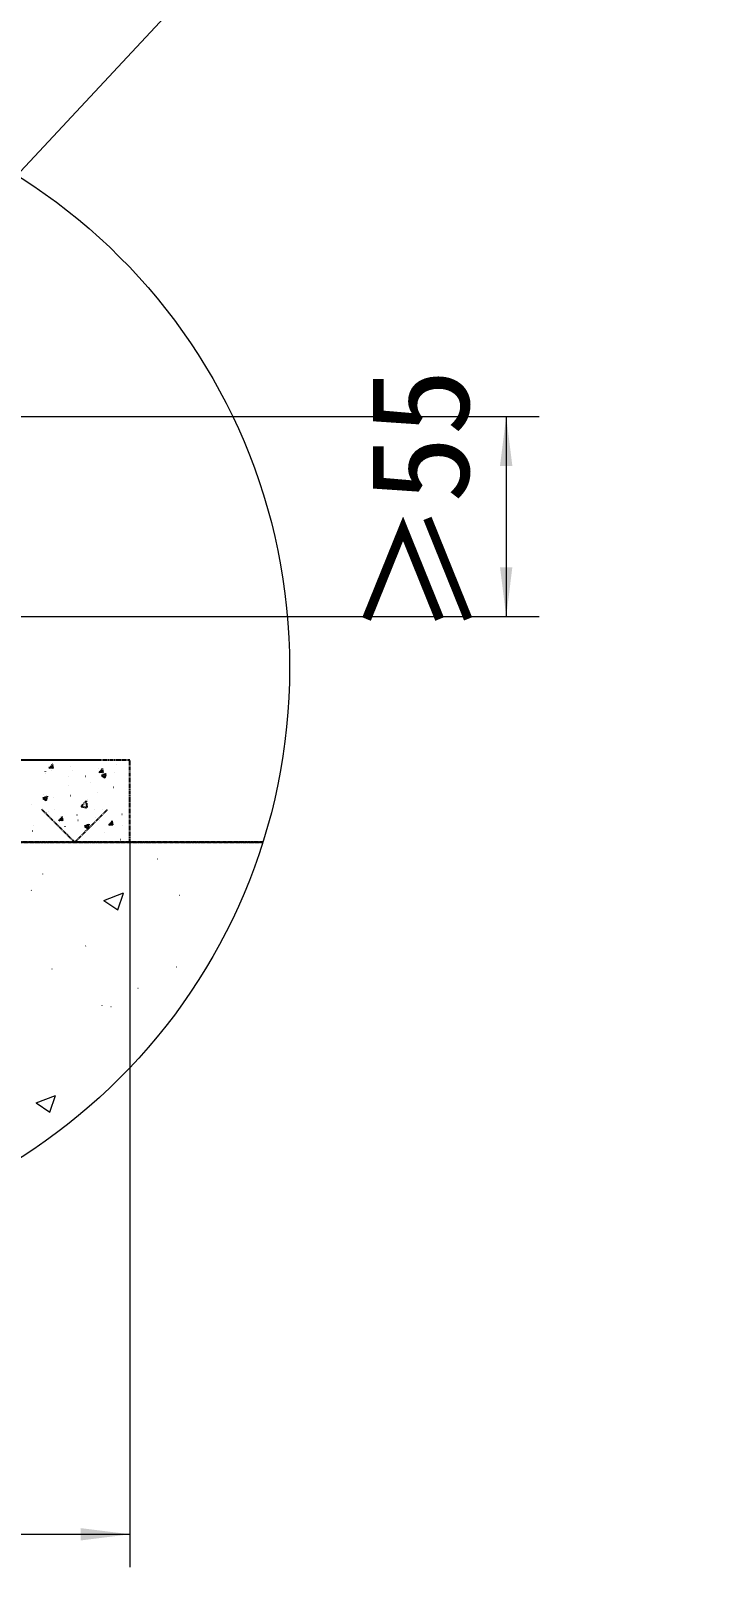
# Model space of a CAD drawing. Header units: millimetres. Extents: x -50460 to 50460, y -35640 to 35640.
# Drawn here: x 25661 to 28122, y 11228 to 16821 of the extents above; entities that cross this region are included whole.
import ezdxf

# ---------------------------------------------------------------- set-up
doc = ezdxf.new("R2010")
doc.units = ezdxf.units.MM
doc.linetypes.add('双点画线', pattern=[22, 12, -2, 2, -2, 2, -2])
doc.layers.get('0').update_dxf_attribs({"lineweight": 35})
for name, color, linetype, lineweight in [('7', 30, '双点画线', 18), ('剖面线层', 6, 'Continuous', 18), ('尺寸线层', 4, 'Continuous', 18)]:
    doc.layers.add(name, color=color, linetype=linetype, lineweight=lineweight)
doc.styles.get("Standard").update_dxf_attribs({"font": ''})
doc.styles.get('Standard').set_extended_font_data('宋体')
doc.dimstyles.new('AM_DEMATIC$0', dxfattribs={"dimscale": 120, "dimtxt": 3, "dimasz": 1.5, "dimexe": 1, "dimexo": 0, "dimgap": 1, "dimtad": 1, "dimdsep": 46, "dimtxsty": 'Standard', "dimblk": '_CAXARROW', "dimcen": 0, "dimdle": 3, "dimclrd": 256, "dimclre": 256, "dimclrt": 2, "dimadec": 0, "dimazin": 2, "dimtfac": 0.7071067811865475, "dimtdec": 3, "dimtmove": 0, "dimatfit": 3, "dimfxl": 1, "dimfrac": 2, "dimtolj": 1, "dimlwd": 18, "dimarcsym": 0})

# ---------------------------------------------------------------- blocks, each defined once
blk = doc.blocks.new('*X1180')
at = {"layer": '7', "linetype": '双点画线', "lineweight": 25}
for p, q in [((-1467.757032986556, -336.0171494723218), (1532.242967013444, -336.0171494722781)), ((-1373.844265036896, -336.0171504462796), (1411.036488594109, -336.0171504462742)), ((1224.121000983578, -378.9375160914988), (1224.322512732033, -378.7828906885243)), ((1225.467230087379, -386.6287581952547), (1225.719057082169, -386.5956045424518)), ((1237.209081639448, -363.6113863272458), (1252.391088838485, -364.9396398467052)), ((1238.193459786271, -366.4397802669173), (1250.438563750795, -351.8466336254987)), ((1246.262907248456, -373.1797861237992), (1246.450175692007, -373.3513860365183)), ((1252.228083249502, -366.8060421811588), (1249.291192539386, -350.8846402197723)), ((1315.715318103757, -360.6362759467429), (1315.929539530916, -360.7727500472884)), ((1321.916969091544, -373.9309091637169), (1322.168796086335, -373.8977555108777)), ((1416.92433338947, -368.4000221114511), (1417.111601832876, -368.5716220241702)), ((1419.393168026581, -379.5504285609386), (1434.575175225473, -380.878682080398)), ((1420.377546167001, -382.3788225525605), (1432.622650131525, -367.7856759111419)), ((1427.954158130451, -392.8329805741269), (1445.738865255262, -386.0060711353035)), ((1434.412155739556, -382.7452275295545), (1431.475265029439, -366.8238255681681)), ((1440.588833110378, -401.356160789288), (1445.739019456378, -386.0071559987009)), ((1474.296460462792, -381.0116138347767), (1474.510681889951, -381.1480879352857)), ((1482.582591766986, -352.7788786620622), (1482.834418761777, -352.7457250092593)), ((1532.242967013444, -636.0171494722781), (1532.242967013444, -336.0171494723145)), ((1306.594286118197, -397.8386088645111), (1306.795797866653, -397.6839834615366)), ((1307.312419845694, -429.1213576751743), (1307.499688289245, -429.2929575879298)), ((1369.484896340145, -394.8912751772859), (1369.699117767304, -395.0277492778314)), ((1389.067571252526, -416.7397016372306), (1389.269083000981, -416.5850762342561)), ((1427.954158590728, -392.8329805434223), (1440.588691196463, -401.3550803923099)), ((1471.540856387292, -435.6407944103521), (1471.742368135601, -435.486169007414)), ((1175.007114390755, -498.8089970027413), (1175.208626139211, -498.6543715997668)), ((1214.53767263316, -474.7558938401908), (1232.32237975797, -467.9289844013674)), ((1214.537673013547, -474.7558937988633), (1227.172205619281, -483.2779936477873)), ((1218.772660585091, -460.1809755048434), (1218.986882012396, -460.3174496053525)), ((1227.172285450652, -483.2789069535629), (1232.322471796506, -467.9299021629758)), ((1252.10056534328, -474.5060124504726), (1252.352392338071, -474.4728587976333)), ((1315.938708522299, -466.1015614596163), (1316.190535517089, -466.068407806777)), ((1353.963987646566, -505.9583444257059), (1373.747665486007, -485.3395007107592)), ((1376.553962735634, -509.4627070725601), (1373.747723881097, -485.3403753592993)), ((1378.210688652907, -481.1022097951318), (1378.424910080212, -481.2386838956409)), ((1412.388447526464, -453.4037124280403), (1412.640274521254, -453.3705587752374)), ((1330.762137992715, -636.017150446276), (1210.762137993006, -516.017150446276)), ((1233.843315906997, -522.961476396702), (1234.030584350548, -523.1330763094575)), ((1257.48039952523, -517.7100897754626), (1257.681911273539, -517.5554643725245)), ((1272.451920377207, -554.6681882868488), (1287.633927576098, -555.9964418063082)), ((1273.436298592569, -557.4965822495487), (1285.681402557093, -542.9034356081302)), ((1287.470772784291, -557.8628712129994), (1284.533882074174, -541.941469251613)), ((1330.762137992715, -636.017150446276), (1450.762137993006, -516.0171504462742)), ((1339.953684659849, -536.6111825486205), (1340.155196408305, -536.456557145646)), ((1342.690302857809, -554.877082605306), (1342.942129852599, -554.8439289524667)), ((1353.963987694733, -505.9583440613624), (1376.553923225147, -509.4618298582263)), ((1404.504742048011, -518.1817123843175), (1404.692010491563, -518.353312297073)), ((1406.528446036828, -546.4726316144479), (1406.780273031618, -546.4394779616086)), ((1422.426969793742, -555.5122753206851), (1422.628481542197, -555.3576499177107)), ((1431.980266889295, -515.3572090256748), (1432.1944883166, -515.4936831261839)), ((1455.620384973736, -573.4356245355921), (1467.86548893826, -558.8424778941735)), ((1469.654845274345, -573.8020565613951), (1466.717954564228, -557.8806546000087)), ((1502.978185040993, -533.7747825828737), (1503.230012035783, -533.7416289300709)), ((1176.456467011885, -594.5265706955233), (1176.670688439044, -594.6630447960688)), ((1182.024680182512, -576.0291131069589), (1182.276507177303, -575.9959594541197)), ((1281.268031134823, -580.6469093525793), (1281.482252561982, -580.7833834530884)), ((1294.892828504089, -578.9030479481135), (1295.08009694764, -579.0746478608326)), ((1366.152063871268, -577.0210920691861), (1383.936770996079, -570.1941826303264)), ((1366.15206428236, -577.0210919856218), (1378.786596888094, -585.5431918345093)), ((1378.786595181737, -585.544223573921), (1383.936781527736, -570.195218783334)), ((1440.706059202057, -601.568143643668), (1440.920280629362, -601.7046177441771)), ((1454.636006764194, -570.6072305205416), (1469.818013963231, -571.935484040001)), ((1504.900254928652, -574.4133680940977), (1505.101766677108, -574.2587426911232)), ((2015.770187318703, -636.0171504462742), (-2015.770187318703, -636.0171504462814)), ((-1951.28429098273, -636.0171504462814), (2015.770187318558, -636.0171504462742)), ((1433.161781292729, -634.3498858695566), (1433.413608287519, -634.3167322167174)), ((1494.475637438445, -635.823142874211), (1494.68985886575, -635.9596169747201)), ((1496.999924471747, -625.9454348787003), (1497.251751466538, -625.9122812258611))]:
    blk.add_line(p, q, dxfattribs=at)
at = {"layer": '剖面线层', "linetype": 'Continuous', "lineweight": 18}
for p, q in [((1632.211300657655, -695.8072582714849), (1633.068186366654, -696.3531546735576)), ((1212.965044167941, -751.3259036401705), (1213.821929876867, -751.8718000422432)), ((1172.584700802472, -810.1887267310285), (1173.333774576677, -810.8751263819777)), ((1437.107369140213, -847.6476708311711), (1508.24619763931, -820.3400330758413)), ((1487.870821036708, -881.9719642206437), (1508.471566420412, -820.5759450583319)), ((1711.07709606571, -828.1799841709253), (1712.084404044872, -828.0473695596411)), ((1437.107509756534, -847.6477409735489), (1487.645640179475, -881.7361403690993)), ((1370.618270081326, -1013.749181600029), (1371.424317075074, -1013.130679988168)), ((1247.868213419428, -1096.169642111488), (1248.725099128354, -1096.715538513561)), ((1700.51141061966, -1089.353552692006), (1701.317457613408, -1088.735051080144)), ((1561.35398961182, -1166.430145567607), (1562.103063386025, -1167.11654521852)), ((1430.300519103843, -1230.679319234983), (1431.307827083005, -1230.546704623699)), ((1462.946526364834, -1233.189639033659), (1463.803412073761, -1233.735535435731)), ((1189.898992103484, -1584.400116811337), (1261.037820602509, -1557.092479055971)), ((1240.661869321924, -1618.724215359214), (1261.262614705633, -1557.328196196902)), ((1189.899132524446, -1584.400186740675), (1240.437262947384, -1618.488586136225))]:
    blk.add_line(p, q, dxfattribs=at)
at = {"layer": '尺寸线层'}
blk.add_circle((0, 0), 2113.728285221186, dxfattribs=at)
blk = doc.blocks.new('*X1184')
at = {"layer": '尺寸线层', "linetype": 'Continuous', "lineweight": 18, "transparency": 16777216}
for points in [[(27392.98051196461, 15416.93503330375), (27415.48051196461, 15236.93503330375), (27370.48051196461, 15236.93503330375)], [(27392.98051196461, 14688.43502905694), (27415.48051196461, 14868.43502905694), (27370.48051196461, 14868.43502905694)]]:
    blk.add_hatch(color=256, dxfattribs=at).paths.add_polyline_path(points, flags=0)
at = {"layer": '尺寸线层', "transparency": 16777216}
for p, q in [((24731.19963968561, 15416.93503330375), (27512.98051196461, 15416.93503330375)), ((25258.94963968528, 14688.43502905694), (27512.98051196461, 14688.43502905694))]:
    blk.add_line(p, q, dxfattribs=at)
at = {"layer": '尺寸线层', "linetype": 'Continuous', "lineweight": 18, "transparency": 16777216}
blk.add_line((27392.98051196461, 15416.93503330375), (27392.98051196461, 14688.43502905694), dxfattribs=at)
at = {"layer": '尺寸线层', "color": 2, "transparency": 16777216, "insert": (27082.98051196462, 15102.3279640918), "char_height": 360.0000000000001, "width": 1844, "attachment_point": 5, "rotation": 90, "line_spacing_factor": 1.37}
blk.add_mtext('≥55', dxfattribs=at)
blk = doc.blocks.new('_CAXARROW')
blk.add_hatch(color=0).paths.add_polyline_path([(0, 0), (-1, 0.125), (-1, -0.125)], flags=0)
blk = doc.blocks.new('*X1186')
at = {"layer": '尺寸线层'}
blk.add_hatch(color=256, dxfattribs=at).paths.add_polyline_path([(24542.89076566356, 15152.02204571265), (24720.18313231516, 15396.91726152357), (24775.00988184856, 15345.740826169)], flags=0)
for p, q in [((24542.89076566356, 15152.02204571265), (26428.63331883736, 17172.27089522751)), ((26428.63331883736, 17172.27089522751), (28121.87081883736, 17172.27089522751))]:
    blk.add_line(p, q, dxfattribs=at)
at = {"layer": '尺寸线层', "color": 2, "insert": (27277.87589696236, 17656.69518995407), "char_height": 404.5781249999999, "width": 3380.474999999999, "attachment_point": 5, "line_spacing_factor": 1.37}
blk.add_mtext('30kg/m', dxfattribs=at)
blk = doc.blocks.new('*X1187')
at = {"layer": '尺寸线层', "linetype": 'Continuous', "lineweight": 18, "transparency": 16777216}
for points in [[(23022.59649492039, 11347.97756748099), (23202.59649492039, 11370.47756748099), (23202.59649492039, 11325.47756748099)], [(26022.59649492039, 11347.97756748099), (25842.59649492039, 11370.47756748099), (25842.59649492039, 11325.47756748099)]]:
    blk.add_hatch(color=256, dxfattribs=at).paths.add_polyline_path(points, flags=0)
at = {"layer": '尺寸线层', "transparency": 16777216}
for p, q in [((23022.59649492039, 13866.93503427774), (23022.59649492039, 11227.97756748099)), ((26022.59649492039, 13866.93503427779), (26022.59649492039, 11227.97756748099))]:
    blk.add_line(p, q, dxfattribs=at)
at = {"layer": '尺寸线层', "linetype": 'Continuous', "lineweight": 18, "transparency": 16777216}
blk.add_line((23022.59649492039, 11347.97756748099), (26022.59649492039, 11347.97756748099), dxfattribs=at)
at = {"layer": '尺寸线层', "color": 2, "transparency": 16777216, "insert": (24535.59649542039, 11647.97756748099), "char_height": 360.0000000000001, "width": 1424, "attachment_point": 5, "line_spacing_factor": 1.37}
blk.add_mtext('300', dxfattribs=at)

msp = doc.modelspace()

# ---------------------------------------------------------------- block references
at = {"layer": '尺寸线层'}
for name, p in [('*X1186', (0, 0)), ('*X1180', (24490.35352790694, 14502.95218375007))]:
    msp.add_blockref(name, p, dxfattribs=at)

# ---------------------------------------------------------------- dimensions: what is measured, and where the dimension line sits
dim = msp.add_linear_dim(base=(27392.98051196461, 14688.43502905694), p1=(24731.19963968561, 15416.93503330375), p2=(25258.94963968528, 14688.43502905694), angle=270, text='≥55', dimstyle='AM_DEMATIC$0', override={"dimsah": 1, "dimtfill": 1, "dimtzin": 8}, dxfattribs=at)
dim.commit()
dim.dimension.update_dxf_attribs({"geometry": '*X1184', "text_midpoint": (27392.98051196461, 15086.3279640918), "dimtype": 160})
dim = msp.add_linear_dim(base=(26022.59649492039, 11347.97756748099), p1=(23022.59649492039, 13866.93503427774), p2=(26022.59649492039, 13866.93503427779), text='300', dimstyle='AM_DEMATIC$0', override={"dimsah": 1, "dimtfill": 1, "dimtzin": 8}, dxfattribs=at)
dim.commit()
dim.dimension.update_dxf_attribs({"geometry": '*X1187', "text_midpoint": (24522.59649492039, 11347.97756748099)})

doc.saveas('drawing.dxf')
